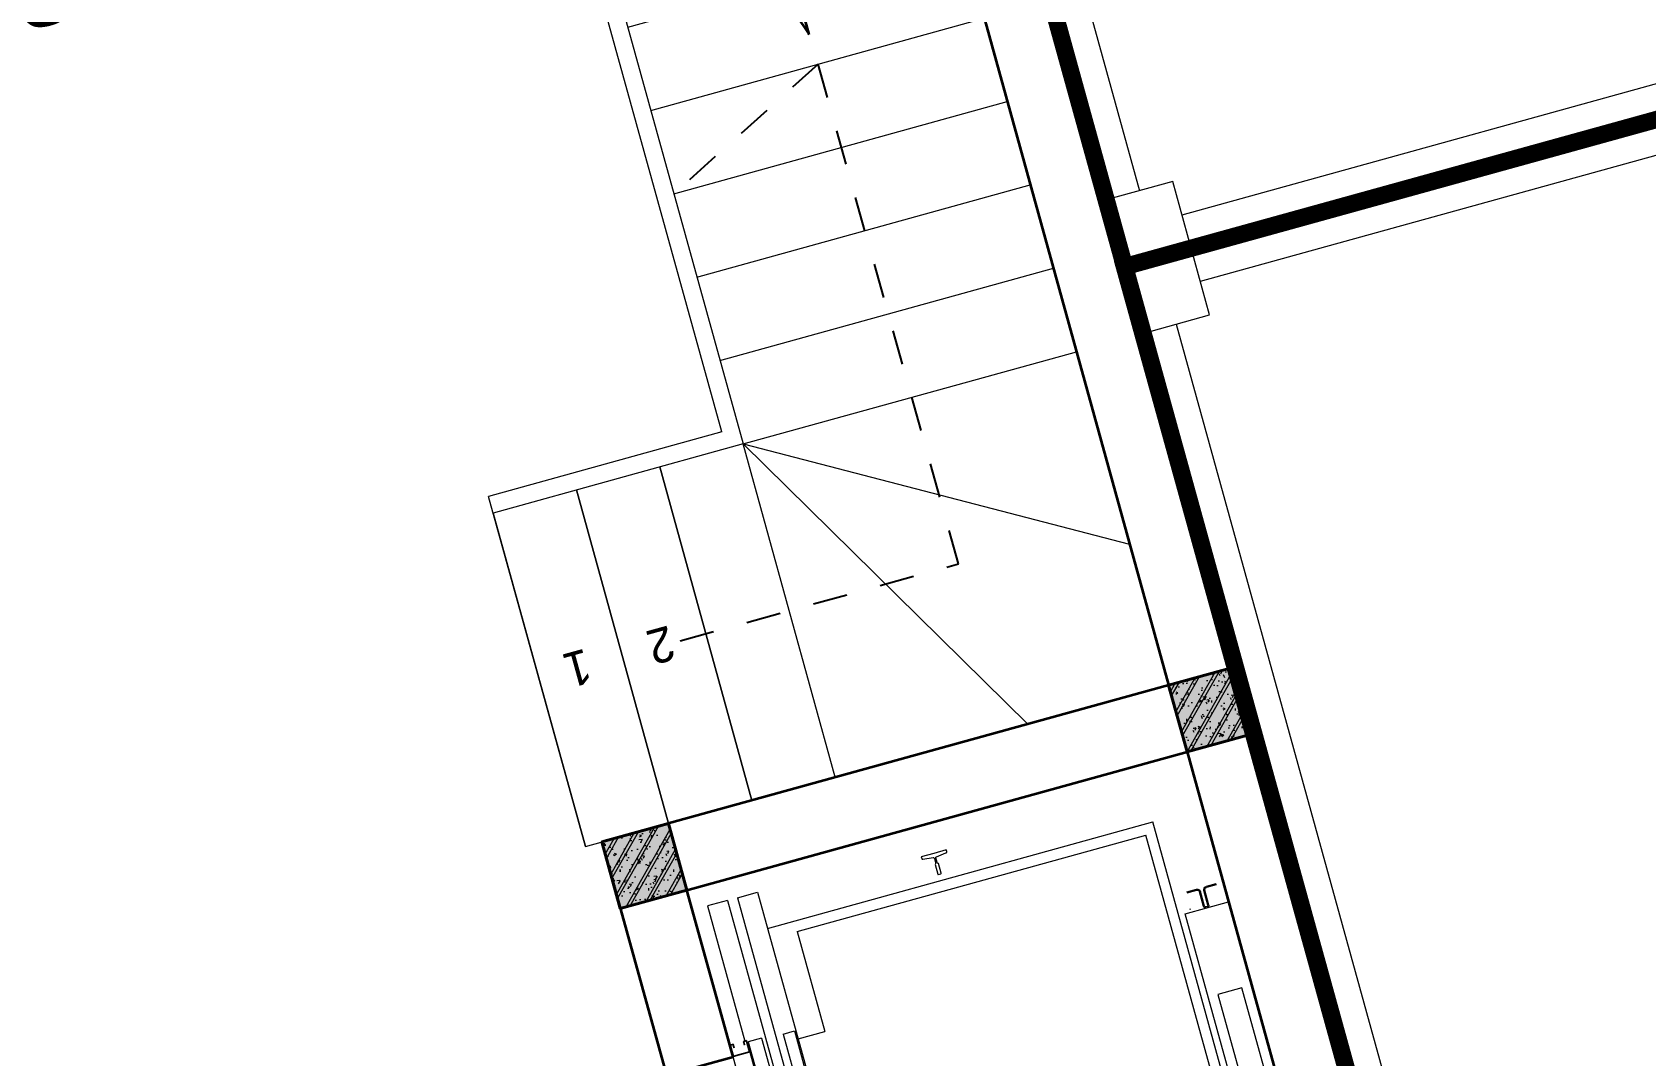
# Model space of a CAD drawing. Header units: metres. Extents: x 568336 to 569219, y 2065964 to 2066430.
# Drawn here: x 568522.055 to 568526.719, y 2066397.55 to 2066400.509 of the extents above; entities that cross this region are included whole.
import ezdxf

# ---------------------------------------------------------------- set-up
doc = ezdxf.new("R2010")
doc.units = ezdxf.units.M
doc.linetypes.add('DASHDOT2', pattern=[0.5, 0.25, -0.125, 0, -0.125])
doc.linetypes.add('HIDDEN', pattern=[0.375, 0.25, -0.125])
doc.layers.get('0').update_dxf_attribs({"linetype": 'CONTINUOUS'})
for name, color, linetype, lineweight in [('-CONCRETE', 1, 'CONTINUOUS', 35), ('-DIM', 9, 'CONTINUOUS', 13), ('-HATCH', 8, 'CONTINUOUS', 5), ('-LINE1', 7, 'CONTINUOUS', 18), ('-LINE2', 252, 'CONTINUOUS', 9), ('-STEEL1', 1, 'CONTINUOUS', 35), ('-TEXT', 7, 'CONTINUOUS', 15), ('-WALL', 4, 'CONTINUOUS', 35), ('text', 7, 'CONTINUOUS', 13), ('TEXT25', 2, 'CONTINUOUS', 13)]:
    doc.layers.add(name, color=color, linetype=linetype, lineweight=lineweight)
doc.layers.add('-RANH GIOI LO DAT', color=12, linetype='CONTINUOUS')
doc.layers.add('1-NETMANH', color=8, linetype='CONTINUOUS')
doc.styles.add('SVN_AVO_thuong', font='')
doc.styles.add('vnavanth', font='', dxfattribs={"width": 0.8})
doc.styles.get('SVN_AVO_thuong').set_extended_font_data('SVN-Avo')
doc.styles.get('vnavanth').set_extended_font_data('.VnAvantH')

# ---------------------------------------------------------------- blocks, each defined once
blk = doc.blocks.new('M12-T1')
at = {"layer": '-LINE1', "linetype": 'Continuous', "ltscale": 10}
blk.add_lwpolyline([(194398.2550973874, -485288.7648228759), (194598.2550973874, -485288.7648228759), (194598.2550973874, -485088.7648228759), (194398.2550973874, -485088.7648228759)], close=True, dxfattribs=at)
for points in [[(199898.2550970976, -485188.764823289), (194598.2550973874, -485188.764823289)], [(194498.2550973831, -485288.7648228759), (194498.2527215518, -487088.1056113243)]]:
    blk.add_lwpolyline(points, dxfattribs=at)
at = {"layer": '-RANH GIOI LO DAT', "linetype": 'HIDDEN', "ltscale": 10, "const_width": 50}
blk.add_lwpolyline([(200413.1609009762, -503107.2375877753), (205398.2550963238, -497721.4450850259), (205398.2550970976, -485088.7648228759), (194398.2550973874, -485088.7648228759), (194398.2550969963, -503572.7263976283)], close=True, dxfattribs=at)
blk = doc.blocks.new('M34-T1')
at = {"layer": '-LINE1', "ltscale": 10}
blk.add_lwpolyline([(202425.2822870573, -1149654.479108856), (202625.2822870573, -1149654.479108856), (202625.2822870573, -1149454.479108856), (202425.2822870573, -1149454.479108856)], close=True, dxfattribs=at)
at = {"layer": '-LINE1'}
for points in [[(202425.2822870573, -1149554.479108857), (198325.2822862685, -1149554.479108866)], [(202425.2822870573, -1149554.479108857), (198325.2822862685, -1149554.479108866)], [(202525.2822870496, -1151454.479108732), (202525.2822870566, -1149654.479108856)], [(202525.2822870496, -1151454.479108732), (202525.2822870566, -1149654.479108856)]]:
    blk.add_lwpolyline(points, dxfattribs=at)
at = {"layer": '-RANH GIOI LO DAT', "linetype": 'HIDDEN', "ltscale": 10, "const_width": 50}
for points in [[(202625.2822869854, -1167938.440683506), (202625.2822870574, -1149454.479108856), (193625.2822862685, -1149454.479108876), (193625.2822862683, -1168634.943575757)], [(202625.2822869854, -1167938.440683506), (202625.2822870573, -1149454.479108856), (193625.2822862685, -1149454.479108876), (193625.2822862683, -1168634.943575757)]]:
    blk.add_lwpolyline(points, close=True, dxfattribs=at)
blk = doc.blocks.new('X-5M-DH-2-CORE$0$A$C75E80C28')
at = {"layer": '-LINE2', "linetype": 'Continuous', "ltscale": 2}
for p, q in [((-510.0000099998433, -21.5000000000291), (-510.0000099998579, -50.60000000000582)), ((-506.8000099998899, -21.5000000000291), (-510.0000099998433, -21.5000000000291)), ((-506.8000099998899, -21.5000000000291), (-506.8000099999044, -50.60000000000582)), ((506.8000100001227, -21.5), (510.0000100000761, -21.5)), ((506.8000100001227, -21.5), (506.8000100001082, -50.59999999997672)), ((510.0000100000761, -21.5), (510.0000100000616, -50.59999999997672)), ((-510.0000099998579, -108.5000000000291), (-510.0000099998433, -79.39999999999418)), ((-506.8000099999044, -108.5000000000291), (-506.8000099998899, -79.39999999999418)), ((-456.2000100000296, -56.79999999998836), (-500.6000099999364, -56.80000000001746)), ((-456.2000100000441, -60), (-500.600009999951, -60.0000000000291)), ((-456.2000100000296, -70), (-500.6000099999364, -70.0000000000291)), ((-456.2000100000296, -73.19999999995343), (-500.6000099999364, -73.19999999998254)), ((-453.2000100000441, -63), (-453.2000100000296, -67)), ((-450.0000099998579, -63), (-450.0000099998433, -67)), ((450.0000100000616, -63), (450.0000100000761, -67)), ((453.200010000015, -63), (453.2000100000296, -67)), ((456.2000100000296, -56.79999999998836), (500.6000100000529, -56.79999999998836)), ((456.200010000015, -60), (500.6000100000383, -60)), ((456.2000100000296, -70), (500.6000100000529, -70)), ((456.2000100000296, -73.19999999995343), (500.6000100000529, -73.19999999995343)), ((506.8000100001227, -108.5), (506.8000100001227, -79.39999999996508)), ((510.0000100000761, -108.5), (510.0000100000761, -79.39999999996508)), ((-556.8000102631631, -112.4999999912397), (-560.0000102631166, -112.4999999912397)), ((456.800009736864, -112.4999999912397), (460.0000097368174, -112.4999999912397)), ((-731.0000002632733, -148.9999999649008), (730.9999997367267, -148.9999999649299)), ((-731.0000002698944, -1304.999999934109), (-731.0000002632733, -148.9999999649008)), ((-700.0000002632733, -178.9999999649008), (699.9999997367267, -178.9999999649299)), ((-700.0000002699089, -1224.999999934109), (-700.0000002632733, -178.9999999649008)), ((699.9999997300911, -1224.999999934109), (699.9999997367267, -178.9999999649299)), ((730.9999997301056, -1304.999999934109), (730.9999997367267, -148.9999999649299)), ((-700.0000002699089, -1224.999999934109), (-400.0000002699089, -1224.999999934138)), ((-400.0000002698944, -1304.999999934138), (-400.0000002699089, -1224.999999934138)), ((699.9999997300911, -1224.999999934109), (399.9999997300911, -1224.999999934109)), ((399.9999997301056, -1304.999999934109), (399.9999997300911, -1224.999999934109)), ((839.9999997301056, -1304.999999934109), (-840.0000002698944, -1304.999999934109)), ((-840.0000002698944, -1364.999999934109), (-840.0000002698944, -1304.999999934109)), ((839.9999997301056, -1364.999999934109), (839.9999997301056, -1304.999999934109)), ((424.9999997301056, -1308.999999934109), (-425.0000002698944, -1308.999999934109)), ((-425.0000002699089, -1342.999999934109), (-425.0000002698944, -1308.999999934109)), ((424.9999997300911, -1342.999999934109), (-425.0000002699089, -1342.999999934109)), ((-2.6989437174052e-07, -1308.999999934109), (-2.699089236557484e-07, -1342.999999934109)), ((424.9999997300911, -1342.999999934109), (424.9999997301056, -1308.999999934109)), ((839.9999997301056, -1364.999999934109), (-840.0000002698944, -1364.999999934109)), ((839.9999997301056, -1394.999999934109), (-840.0000002698944, -1394.999999934109)), ((-840.0000002698944, -1394.999999934109), (-840.0000002698944, -1454.999999934109)), ((839.9999997301056, -1394.999999934109), (839.9999997301056, -1454.999999934109)), ((429.9999997300911, -1405.999999934138), (-430.0000002699089, -1405.999999934109)), ((-430.0000002699089, -1405.999999934109), (-430.0000002698944, -1445.999999934109)), ((429.9999997301056, -1445.999999934138), (-430.0000002698944, -1445.999999934109)), ((-2.699089236557484e-07, -1405.999999934109), (-2.6989437174052e-07, -1445.999999934109)), ((429.9999997300911, -1405.999999934138), (429.9999997301056, -1445.999999934138)), ((-840.0000002698944, -1454.999999934109), (-435.0000002698944, -1454.999999934109)), ((-435.0000002698944, -1449.999999934109), (-435.0000002699089, -1459.999999934109)), ((-435.0000002698944, -1449.999999934109), (-400.0000002698944, -1449.999999934138)), ((-435.0000002699089, -1459.999999934109), (-425.0000002699089, -1459.999999934109)), ((-435.0000002698653, -1489.999999934109), (-435.0000002698653, -1499.999999934109)), ((-435.0000002698653, -1489.999999934109), (-425.0000002698653, -1489.999999934109)), ((-433.4000002698012, -1451.599999934086), (-433.4000002698012, -1458.399999934074)), ((-433.4000002698012, -1451.599999934086), (-401.6000002697547, -1451.599999934086)), ((-433.4000002698012, -1458.399999934074), (-425.0000002698944, -1458.399999934074)), ((-433.4000002697721, -1491.599999934086), (-433.4000002697721, -1498.399999934074)), ((-433.4000002697721, -1491.599999934086), (-425.0000002698653, -1491.599999934086)), ((-425.0000002698944, -1458.399999934074), (-425.0000002699089, -1459.999999934109)), ((-425.0000002698653, -1489.999999934109), (-425.0000002698653, -1491.599999934086)), ((-401.6000002697547, -1451.599999934086), (-401.6000002697256, -1498.399999934074)), ((399.9999997301056, -1449.999999934109), (-400.0000002698944, -1449.999999934138)), ((-400.0000002698944, -1449.999999934138), (-400.0000002698653, -1499.999999934138)), ((399.9999997301056, -1449.999999934109), (399.9999997301347, -1499.999999934109)), ((434.9999997301056, -1449.999999934109), (399.9999997301056, -1449.999999934109)), ((401.5999997301988, -1451.599999934086), (401.5999997302279, -1498.399999934074)), ((433.3999997302453, -1451.599999934086), (401.5999997301988, -1451.599999934086)), ((433.3999997302453, -1458.399999934074), (424.9999997301056, -1458.399999934074)), ((424.9999997301056, -1458.399999934074), (424.9999997301056, -1459.999999934109)), ((434.9999997301056, -1459.999999934109), (424.9999997301056, -1459.999999934109)), ((424.9999997301347, -1489.999999934109), (424.9999997301347, -1491.599999934086)), ((434.9999997301347, -1489.999999934109), (424.9999997301347, -1489.999999934109)), ((433.3999997302744, -1491.599999934086), (424.9999997301347, -1491.599999934086)), ((433.3999997302453, -1451.599999934086), (433.3999997302453, -1458.399999934074)), ((433.3999997302744, -1491.599999934086), (433.3999997302744, -1498.399999934074)), ((434.9999997301056, -1449.999999934109), (434.9999997301056, -1459.999999934109)), ((839.9999997301056, -1454.999999934109), (434.9999997301056, -1454.999999934109)), ((434.9999997301347, -1489.999999934109), (434.9999997301347, -1499.999999934109)), ((-435.0000002698653, -1499.999999934109), (-400.0000002698653, -1499.999999934138)), ((-433.4000002697721, -1498.399999934074), (-401.6000002697256, -1498.399999934074)), ((434.9999997301347, -1499.999999934109), (399.9999997301347, -1499.999999934109)), ((433.3999997302744, -1498.399999934074), (401.5999997302279, -1498.399999934074))]:
    blk.add_line(p, q, dxfattribs=at)
for points in [[(-450.0000000000146, 0), (-450, -130), (450, -130), (449.9999999999854, 0)], [(-200, -29), (200.0000000001164, -29), (200.0000000001164, -101), (-200, -101)], [(-36.0000002632587, -583.9999999649008), (35.9999997367413, -583.9999999649008), (35.99999973675585, -983.9999999649008), (-36.00000026324415, -983.9999999649008)]]:
    blk.add_lwpolyline(points, close=True, dxfattribs=at)
for points in [[(-780.0000002632587, -788.9999999649008), (-751.0000002632587, -788.9999999649299, 0.414213562373095), (-750.0000002632733, -787.9999999649008), (-750.0000002632587, -783.9999999649008), (-750.0000002632587, -779.9999999649008, 0.414213562373095), (-751.0000002632733, -778.9999999649299), (-780.0000002632733, -778.9999999649881, -0.2569775838576673), (-784.1207396915852, -781.9399999648449), (-797.9000002631656, -781.939999964874, -0.414213562373095), (-800.9000002631656, -778.939999964874), (-804.0000002632587, -749.4999999649008, 0.414213562373095), (-807.0000002632587, -746.4999999649008), (-812.0000002632587, -746.4999999649008), (-812.0000002632587, -783.9999999649008), (-812.0000002632587, -821.4999999649008), (-807.0000002632587, -821.4999999649008, 0.414213562373095), (-804.0000002632587, -818.4999999649008), (-800.9000002631656, -789.0599999648693, -0.414213562373095), (-797.9000002631656, -786.0599999648693), (-784.1207396915852, -786.0599999648402, -0.2569775838576673), (-780.0000002632587, -788.9999999647553)], [(779.9999997367413, -788.9999999649299), (750.9999997367413, -788.9999999649008, -0.414213562373095), (749.9999997367267, -787.9999999649299), (749.9999997367413, -783.9999999649299), (749.9999997367413, -779.9999999649299, -0.414213562373095), (750.9999997367267, -778.9999999649008), (779.9999997368432, -778.9999999650172, 0.2569775838576673), (784.1207391653006, -781.939999964874), (797.899999736881, -781.9399999648449, 0.414213562373095), (800.899999736881, -778.9399999648449), (803.9999997367413, -749.4999999649008, -0.414213562373095), (806.9999997367413, -746.4999999649008), (811.9999997367413, -746.4999999649008), (811.9999997367413, -783.9999999649008), (811.9999997367413, -821.4999999649008), (806.9999997367413, -821.4999999649008, -0.414213562373095), (803.9999997367413, -818.4999999649008), (800.899999736881, -789.0599999648402, 0.414213562373095), (797.899999736881, -786.0599999648402), (784.1207391653006, -786.0599999648693, 0.2569775838576672), (779.9999997368577, -788.9999999647844)]]:
    blk.add_lwpolyline(points, format="xyb", dxfattribs=at)
for centre, radius, start, end in [((-500.600009999951, -50.60000000000582), 9.400000000001475, 180, 270), ((-500.6000099999364, -79.39999999999418), 9.399999999997844, 90, 180), ((-500.600009999951, -50.60000000000582), 6.200000000004374, 180, 270), ((-500.6000099999364, -79.39999999999418), 6.19999999999734, 90, 180), ((-456.2000100000441, -63), 6.19999999999713, 0, 90), ((-456.2000100000441, -63), 3.000000000000045, 0, 90), ((-456.2000100000296, -67), 6.20000000000076, 270, 0), ((-456.2000100000296, -67), 2.999999999999834, 270, 0), ((456.200010000015, -63), 6.19999999999713, 90, 180), ((456.2000100000296, -67), 6.20000000000076, 180, 270), ((456.200010000015, -63), 3.000000000000045, 90, 180), ((456.2000100000296, -67), 2.999999999999834, 180, 270), ((500.6000100000383, -50.59999999997672), 6.200000000004374, 270, 0), ((500.6000100000383, -50.59999999997672), 9.400000000001475, 270, 0), ((500.6000100000529, -79.39999999996508), 9.399999999997844, 0, 90), ((500.6000100000529, -79.39999999996508), 6.19999999999734, 0, 90)]:
    blk.add_arc(centre, radius, start, end, dxfattribs=at)
blk = doc.blocks.new('A$C5C575821')
at = {"layer": '-CONCRETE'}
h = blk.add_hatch(color=256, dxfattribs=at)
h.dxf.hatch_style = 1
h.paths.add_polyline_path([(-0.00237559899687767, 200.0000000000146), (-0.00237559899687767, 1.455191522836685e-11), (199.9976244010031, 1.455191522836685e-11), (199.9976244010031, 200.0000000000146)])
blk.add_lwpolyline([(-0.00237559899687767, 1.455191522836685e-11), (199.9976244010031, 1.455191522836685e-11), (199.9976244010031, 200.0000000000146), (-0.00237559899687767, 200.0000000000146)], close=True, dxfattribs=at)
blk = doc.blocks.new('A$C3F71457E')
at = {"layer": '-CONCRETE'}
blk.add_lwpolyline([(-8.760252967476845e-09, -100.0000002632005), (0, 400), (-1500, 400.0000000000582), (-1500.00000001755, -1399.999999999942), (-1.754960976541042e-08, -1400), (-7.895869202911854e-08, -900.0000002632005), (199.9999999912397, -900.0000002982852), (199.9999999824504, -1600), (-1700.00000001755, -1600), (-1700, 600), (200, 600), (199.9999999912397, -100.0000002982852), (6.140908226370811e-08, -100.0000002632005)], dxfattribs=at)
at = {"layer": '-LINE1'}
blk.add_line((-7.895869202911854e-08, -900.0000002632005), (-8.760252967476845e-09, -100.0000002632005), dxfattribs=at)
at = {"layer": '-WALL'}
for p in [(-1699.997624401003, 399.9999999999854), (0.00237559899687767, 399.9999999999854), (-1699.997624401081, -1599.999999999959), (0.002375601565972829, -1600.000000021305)]:
    blk.add_blockref('A$C5C575821', p, dxfattribs=at)
at = {"color": 2, "rotation": 90}
blk.add_blockref('X-5M-DH-2-CORE$0$A$C75E80C28', (-1500.00000000876, -499.9999999999418), dxfattribs=at)
blk = doc.blocks.new('A$Cf949713d')
at = {"layer": '-LINE1', "lineweight": 18}
for p, q in [((4.101713756797835, 3250.000324489571), (4.071269666601438, 1250.000324200024)), ((1004.08159186726, 2250.000324489571), (4.052242110366933, 2250.000324489571)), ((1004.081591867027, 2000.000324489643), (4.052242110134102, 2000.000324489643)), ((1004.081591867493, 1750.000324489643), (4.052242110599764, 1750.000324489643)), ((1004.081591867493, 1500.000324489643), (4.052242110599764, 1500.000324489643)), ((1004.081591867493, 1250.000324489658), (4.052242110599764, 1250.000324489658)), ((1004.081591867493, 1000.000324489658), (438.5074325119203, 1000.000324489658))]:
    blk.add_line(p, q, dxfattribs=at)
at = {"layer": '-LINE1'}
for p, q in [((1753.654815993912, 3250.000324489571), (4.101713756797835, 3250.000324489571)), ((1004.08159186726, 2250.000324489578), (426.7313226789993, 3250.000324488647)), ((1004.08159186726, 3250.000324489578), (1004.08159186726, 2250.000324489578)), ((1253.93933324283, 2250.000324489578), (1253.93933324283, 3250.000324489578)), ((1253.93933324283, 3250.000324489578), (1253.93933324283, 2250.000324489578)), ((1503.7970746184, 2250.000324489578), (1503.7970746184, 3250.000324489578)), ((1503.7970746184, 3250.000324489578), (1503.797074618342, 2250.000324489585)), ((1753.654815993912, 2250.000324489578), (1753.654815993912, 3250.000324489578)), ((1753.654815993912, 3250.000324489571), (1753.654815993854, 2200.000324489571)), ((1004.08159186726, 2250.000324489578), (4.101713756943354, 2827.338976301369)), ((1004.081591866707, 780.1918206954942), (1004.08159186726, 2250.000324489571)), ((1004.08159186726, 2250.000324489571), (1753.654815993854, 2250.000324489571)), ((1054.08159186726, 2200.000324489571), (1054.081591867143, 759.1871894446376)), ((1054.08159186726, 2200.000324489571), (1753.654815993854, 2200.000324489571))]:
    blk.add_line(p, q, dxfattribs=at)
at = {"layer": '-WALL'}
for p, q in [((425.7637618370354, 1031.581816884347), (0.0003850747598335147, 1235.290601278452)), ((504.7281945508439, 1160.155448393089), (503.4056394263171, 839.1689376479553)), ((570.4268913173582, 962.3669621986701), (504.7281945508439, 1160.155448393089)), ((503.4056394263171, 839.1689376479553), (425.7637618370354, 1031.581816884347)), ((1054.081591867143, 759.1871894446376), (570.4268913173582, 962.3669621986701))]:
    blk.add_line(p, q, dxfattribs=at)
at = {"layer": '1-NETMANH', "linetype": 'DASHDOT2'}
for p, q in [((4.071016107860487, 1233.342985901632), (4.052242110221414, 0.00032448965794174)), ((438.5074325119203, 1000.000324489658), (4.052242110599764, 1000.000324489658)), ((1004.081591868104, 750.0003244896579), (4.052242111210944, 750.0003244896579)), ((1004.081591866416, 0.00032448965794174), (1004.081591866707, 780.1918206954942)), ((1054.081591867056, 0.00032448965794174), (1054.081591867143, 759.1871894446449)), ((1004.081591868715, 500.0003244896579), (4.052242111822125, 500.0003244896579)), ((1004.081591867231, 250.0003244896579), (4.052242110337829, 250.0003244896579)), ((1054.081591867056, 0.00032448965794174), (4.052242110221414, 0.00032448965794174))]:
    blk.add_line(p, q, dxfattribs=at)
blk.add_lwpolyline([(1331.125210567086, 2750.240522766566), (496.2588641860057, 2750.240522766566), (501.8692660082306, 1250.000324489658), (501.8692660082306, 1250.000324489658), (1004.081591866794, 1500.000324489643), (1004.081591866794, 1500.000324489643)], dxfattribs=at)
at = {"layer": '-TEXT', "color": 2, "style": 'vnavanth'}
for s, p in [('2', (1350.618914397666, 2697.735181333082)), ('1', (1600.476655773178, 2697.735181333082))]:
    blk.add_text(s, height=99.97959496000885, dxfattribs=at).set_placement(p)
blk = doc.blocks.new('18x35')
at = {"layer": '-HATCH'}
h = blk.add_hatch(dxfattribs=at)
h.set_pattern_fill('CHAU-01', color=256, scale=10, angle=-1.272221872585407e-14, pattern_type=2)
h.set_pattern_definition([(49.99999999999999, (0, 0), (71.72601826007535, -6.275213498259527), [7.5, -82.5]), (355, (0, 0), (-13.87513336129999, 75.21921337000119), [6, -66]), (100.4514, (5.977167999997619, -0.5229339999999638), (57.85093817140217, 68.94395420609534), [6.374019000000001, -70.1142112]), (46.18419999999998, (0, 20), (106.7241048625644, -16.55190143290183), [11.25, -123.75]), (96.63559999999998, (8.89367449999554, 18.62066930000003), (93.46627055487036, 97.41178709004416), [9.561028799999994, -105.1713]), (351.1842, (0, 20), (93.46619451336275, 97.41186009253245), [9, -99]), (20.99999999999998, (10, 15), (59.69070521184616, -40.2618890665339), [7.5, -82.5]), (326.0000000000001, (10, 15), (24.33153319215819, 72.5150045046853), [6, -66]), (71.45139999999999, (14.97422329999972, 11.64483940000002), (84.022262858149, 32.25304967099522), [6.374019000000001, -70.1142112]), (37.49999999999998, (0, 0), (1.215985531729074, 33.28938538313115), [0, -65.19999999999999, 0, -67, 0, -66.25]), (7.499999999999987, (0, 0), (26.30695374421487, 39.44117118823602), [0, -38.2, 0, -63.7, 0, -25.25]), (327.5, (-22.30000000000291, 0), (53.3822436172409, -2.255487173437988), [0, -25, 0, -78, 0, -103.5]), (317.5, (-32.30000000000291, 0), (58.31861693423862, 10.01049823323176), [0, -32.5, 0, -51.8, 0, -73.5]), (44.99999999999999, (0, 0), (-30.05203820042826, 30.05203820042828), []), (44.99999999999999, (0, 12.25), (-30.05203820042826, 30.05203820042828), [])])
h.paths.add_polyline_path([(96508.03118051568, 47993.04977023201), (96508.03118051568, 47793.04977023201), (96708.03118051568, 47793.04977023201), (96708.03118051568, 47993.04977023201)])
at = {"layer": '-STEEL1'}
blk.add_lwpolyline([(96508.03118051568, 47793.04977023201), (96708.03118051568, 47793.04977023201), (96708.03118051568, 47993.04977023201), (96508.03118051568, 47993.04977023201)], close=True, dxfattribs=at)
blk = doc.blocks.new('M1-T1')
at = {"layer": '-CONCRETE', "color": 1, "linetype": 'HIDDEN', "ltscale": 10, "const_width": 50}
blk.add_lwpolyline([(191581.7177010371, 50951.98888872014), (197581.6939540912, 50951.98888872005), (197581.7429788466, 30952.01227472891), (191581.7667257926, 30952.01227472891)], close=True, dxfattribs=at)
at = {"layer": '-LINE1', "lineweight": 18}
blk.add_lwpolyline([(191581.7411493842, 50951.93153578669), (197581.7174024383, 50951.9315357866), (197581.7664271937, 30951.95492153367), (191581.7901741396, 30951.95492153367)], close=True, dxfattribs=at)
at = {"layer": '-WALL'}
for p, q in [((191681.514906786, 43151.69795419447), (191581.8018790428, 43151.69795419133)), ((191581.8018790428, 43151.69795419133), (191581.8018793335, 34951.84823079058)), ((191781.5149069474, 38651.62077150648), (191781.514906786, 43151.69795419447))]:
    blk.add_line(p, q, dxfattribs=at)
at = {"layer": 'text'}
for p, q in [((191581.89950755, 44151.8139996512), (191580.5428897684, 44151.8139996512)), ((191581.8995075502, 44051.81401224135), (191580.5428897686, 44051.81401224135))]:
    blk.add_line(p, q, dxfattribs=at)
at = {"layer": '-STEEL1'}
for p in [(95073.69142288805, -4641.014292638243), (96773.81179568291, -4641.014266541464)]:
    blk.add_blockref('18x35', p, dxfattribs=at)
at = {"layer": '-WALL', "xscale": -1, "rotation": 180}
blk.add_blockref('A$C3F71457E', (193281.8429761986, 43752.0354777092), dxfattribs=at)
at = {"layer": '-WALL', "color": 1}
blk.add_blockref('A$Cf949713d', (191777.6647357829, 39902.03515321962), dxfattribs=at)
at = {"layer": 'TEXT25', "style": 'SVN_AVO_thuong'}
blk.add_text('SHOP', height=200, rotation=359.9999999899488, dxfattribs=at).set_placement((194297.2314187195, 40250.18071487683))

msp = doc.modelspace()

# ---------------------------------------------------------------- block references
at = {"layer": '-DIM', "xscale": 0.001, "yscale": 0.001, "zscale": 0.001}
for name, p, rotation in [('M1-T1', (568698.6810605199, 2066491.331409269), 195.4590030948298), ('M34-T1', (567471.3528490951, 2065898.150150233), 105.4590240781182)]:
    msp.add_blockref(name, p, dxfattribs=dict(at, rotation=rotation))
at = {"layer": '-WALL', "color": 2, "true_color": 0xf1eb1f, "xscale": 0.001, "yscale": 0.001, "zscale": 0.001, "rotation": 105.4590240793294}
msp.add_blockref('M12-T1', (568109.4904218079, 2066083.165826503), dxfattribs=at)

doc.saveas('drawing.dxf')
